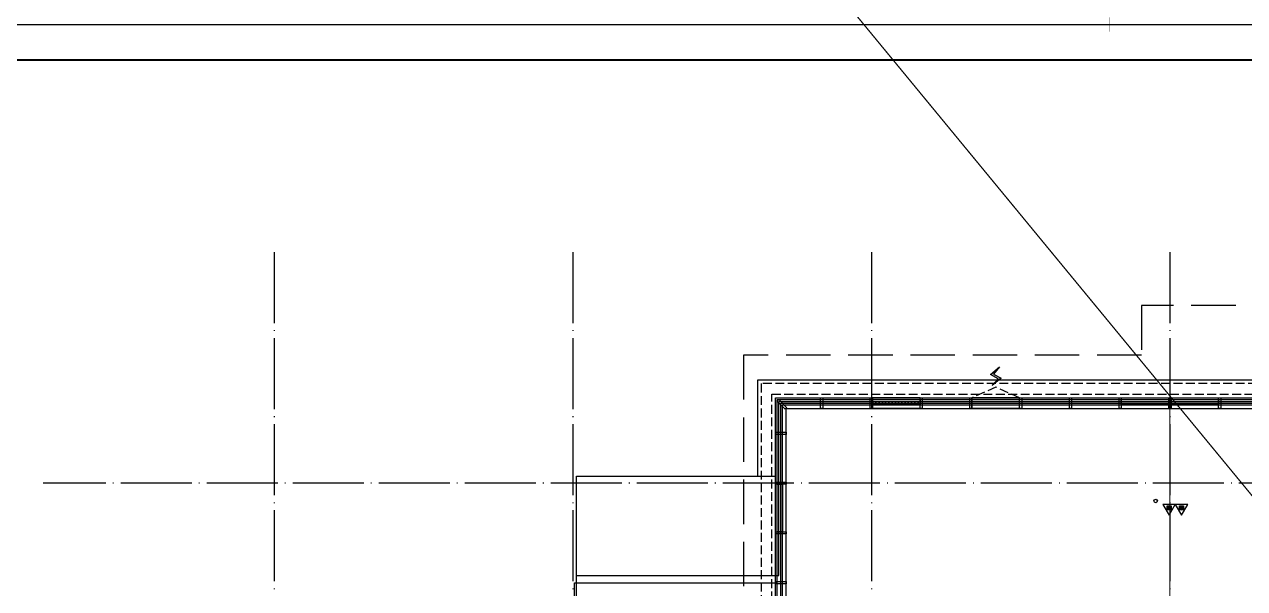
# Model space of a CAD drawing. Extents: x -292644 to 830497, y -12918 to 491457.
# Drawn here: x 104728 to 139057, y 30635 to 46500 of the extents above; entities that cross this region are included whole.
import ezdxf
from ezdxf.xclip import XClip

# ---------------------------------------------------------------- set-up
doc = ezdxf.new("R2010")
doc.units = 0
doc.header["$LTSCALE"] = 1000
doc.header["$MEASUREMENT"] = 0
for name, pattern in [('104-10 轴网$0$DOTE', [2.4200000000000004, 2, -0.2, 0.02, -0.2]), ('8#楼幕墙$0$109-34 轴网$0$L1$0$$AUDIT_BAD_LTYPE1', [0]), ('8#楼幕墙$0$DASH', [0.35, 0.25, -0.1]), ('CENTER2', [1.125, 0.75, -0.125, 0.125, -0.125]), ('X-104 8#10#平面_t3$0$109-34 轴网$0$L1$0$$AUDIT_BAD_LTYPE1', [0]), ('X-104 8#10#平面_t3$0$DASH', [0.35, 0.25, -0.1])]:
    doc.linetypes.add(name, pattern=pattern)
doc.layers.get('0').update_dxf_attribs({"linetype": 'CONTINUOUS'})
doc.layers.get('Defpoints').update_dxf_attribs({"linetype": 'CONTINUOUS'})
for name, color, linetype in [('104-10 轴网$0$A_AXIS-轴线', 36, '104-10 轴网$0$DOTE'), ('8#楼幕墙$0$04-电动窗', 1, 'CONTINUOUS'), ('8#楼幕墙$0$A-C_玻璃幕墙', 140, 'CONTINUOUS'), ('WIRE-消防广播', 2, 'CENTER2'), ('X-104 8#10#平面_t3$0$A-E_楼梯', 171, 'CONTINUOUS'), ('X-104 8#10#平面_t3$0$A-O_分水线', 127, 'CONTINUOUS'), ('X-104 8#10#平面_t3$0$A-O_屋面', 201, 'CONTINUOUS'), ('X-104 8#10#平面_t3$0$A-O_散水', 134, 'CONTINUOUS'), ('X-104 8#10#平面_t3$0$A-SUR_看线', 231, 'CONTINUOUS'), ('X-104 8#10#平面_t3$0$水-消火栓', 41, 'CONTINUOUS')]:
    doc.layers.add(name, color=color, linetype=linetype)
doc.layers.add('8#楼幕墙$0$04-不打印_辅助线', color=165, linetype='CONTINUOUS', plot=False)
doc.layers.add('X-104 8#10#平面_t3$0$04-不打印_辅助线', color=165, linetype='CONTINUOUS', plot=False)
doc.layers.add('X-104 8#10#平面_t3$0$000套内', color=226, linetype='CONTINUOUS', lineweight=30, plot=False)
doc.layers.get('X-104 8#10#平面_t3$0$A-O_分水线').off()

# ---------------------------------------------------------------- blocks, each defined once
blk = doc.blocks.new('图框-A1')
for points, const_width in [([(5.684341886080801e-13, 0), (841.0000000000002, 0), (841.0000000000002, 594), (5.684341886080801e-13, 594)], 0.05), ([(765.9999999999966, 584), (25.00000000000045, 584), (25.00000000000045, 10), (766.0000000000002, 10)], 0.5)]:
    blk.add_lwpolyline(points, close=True, dxfattribs=dict(const_width=const_width))
at = {"const_width": 0.05}
for points in [[(420.5000000000005, 594), (420.5000000000005, 592)], [(420.5000000000005, 0), (420.5000000000005, 2)]]:
    blk.add_lwpolyline(points, dxfattribs=at)
blk = doc.blocks.new('104-10 轴网')
at = {"layer": '104-10 轴网$0$A_AXIS-轴线', "linetype": '104-10 轴网$0$DOTE'}
for p, q in [((120429.5977508623, 40099.99999999988), (120429.5977508621, -6500.000000000178)), ((128829.5977508623, 40099.99999999988), (128829.5977508621, -6500.000000000186)), ((137229.5977508624, 40099.99999999987), (137229.5977508621, -6500.000000000186)), ((145629.5977508624, 40099.99999999987), (145629.5977508621, -6500.000000000186)), ((168929.5977508623, 33599.99999999987), (113929.5977508621, 33599.99999999983))]:
    blk.add_line(p, q, dxfattribs=at)
at = {"layer": 'Defpoints'}
blk.add_lwpolyline([(104379.5977508624, 45500.00000000001), (178479.5977508625, 45499.99999999999), (178479.5977508625, -11900.00000000001), (104379.5977508624, -11899.99999999996)], close=True, dxfattribs=at)
blk = doc.blocks.new('104-8910 结构')
at = {"layer": 'Defpoints'}
blk.add_lwpolyline([(-19000, -118200), (61000, -118200.0000000002), (60999.99999999996, 41799.99999999983), (-19000, 41799.99999999996)], close=True, dxfattribs=at)
blk = doc.blocks.new('X-104 8#10#平面_t3$0$fdhggh')
at = {"layer": 'X-104 8#10#平面_t3$0$04-不打印_辅助线'}
blk.add_lwpolyline([(19449.99996581458, 12899.99956291614), (19449.99996581458, -2650.000437083887), (-2650.000034185417, -2650.000437083858), (-2650.000034185417, 27849.99956291614), (8450.000000000291, 27849.9995629162), (8450.000000000291, 30799.99956291626), (14149.99996581458, 30799.9995629162), (14149.99996581458, 35949.99956291614), (44349.99996581458, 35949.99956291614), (44349.99996581458, 14449.99956291614), (24500.00000000015, 14449.99956291614), (24500.00000000015, 12899.99956291614)], close=True, dxfattribs=at)
blk = doc.blocks.new('8#楼幕墙$0$ii')
blk.add_lwpolyline([(-1339.999257087533, -5.379672802519053e-05), (0.0007429124671034515, -5.379672802519053e-05), (0.0007429124671034515, -150.000053796728), (-1339.999257087533, -150.000053796728)], close=True)
blk = doc.blocks.new('8#楼幕墙$0$$TCHSYS$WIN2D')
for p, q in [((-0.5, 0.5), (0.5, 0.5)), ((-0.5, 0.5), (-0.4999999999999999, -0.5)), ((0.5, 0.5), (0.4999999999999998, -0.5)), ((0.5, 0.1666666666666666), (-0.5, 0.1666666666666666)), ((0.5, -0.1666666666666667), (-0.5, -0.1666666666666667)), ((-0.4999999999999999, -0.5), (0.5, -0.5))]:
    blk.add_line(p, q)
blk = doc.blocks.new('8#楼幕墙$0$开启扇')
at = {"layer": '8#楼幕墙$0$04-电动窗'}
h = blk.add_hatch(color=1, dxfattribs=at)
h.dxf.hatch_style = 1
h.paths.add_polyline_path([(771.2538212353829, 399.4187931009801), (600.4963348774836, 588.0845509109495), (817.000029503055, 705.4227948976622), (568.9130649687795, 925.0510056701896), (737.6166181836743, 715.3361196324695), (521.1129235581029, 597.9978756457567)])
at = {"linetype": '8#楼幕墙$0$DASH'}
blk.add_lwpolyline([(0, 49.99999999714782), (670, 349.9999999971478), (1340, 49.99999999714782)], dxfattribs=at)
at = {"layer": '8#楼幕墙$0$04-电动窗', "color": 1}
blk.add_lwpolyline([(771.2538212353829, 399.4187931009801), (600.4963348774836, 588.0845509109495), (817.000029503055, 705.4227948976622), (568.9130649687795, 925.0510056701896), (737.6166181836743, 715.3361196324695), (521.1129235581029, 597.9978756457567), (771.2538212353829, 399.4187931009801)], close=True, dxfattribs=at)
at = {"xscale": -1340, "yscale": 300, "zscale": 1340, "rotation": 180}
blk.add_blockref('8#楼幕墙$0$$TCHSYS$WIN2D', (670, -100), dxfattribs=at)
blk = doc.blocks.new('8#楼幕墙$0$$WINLIB2D$00000039')
at = {"color": 0}
for points in [[(-0.4999999999983409, 0.5000000000445652), (-0.4999999999999964, -0.4999999999999716)], [(0.5000000000016591, 0.4999999999536158), (-0.4999999999983409, 0.5000000000445652)], [(0.4999999999983338, -0.5000000000463842), (0.4999999999999609, 0.4999999999999432)], [(-0.499999999999428, 0.1666666667124446), (0.500000000000572, 0.1666666666205998)], [(-0.4518745131427302, -0.1666666666260284), (-0.5000000000072298, 0.08358586507802102)], [(-0.3838834764901549, -0.166666666632409), (-0.4479860405916831, 0.1666666667079113)], [(-0.3158924398378069, -0.166666666637866), (-0.3799950039392748, 0.1666666667006353)], [(-0.2479014031851996, -0.166666666645142), (-0.3120039672867243, 0.1666666666951784)], [(-0.1799103665328481, -0.1666666666505989), (-0.2440129306343159, 0.1666666666887977)], [(-0.1119193298802692, -0.1666666666569512), (-0.1760218939817904, 0.1666666666824455)], [(-0.04392829322788927, -0.1666666666633319), (-0.1080308573293216, 0.1666666666760648)], [(0.02406274342471804, -0.1666666666696841), (-0.04003982067680312, 0.1666666666697125)], [(0.09205378007703402, -0.1666666666751411), (0.02795121597557682, 0.1666666666642556)], [(0.1600448167296129, -0.1666666666815217), (0.0959422526280953, 0.1666666666578749)], [(0.2280358533819644, -0.166666666687874), (0.163933289280525, 0.1666666666505989)], [(0.2960268900345753, -0.1666666666942547), (0.231924325933047, 0.1666666666460657)], [(0.3640179266869801, -0.1666666667006069), (0.2999153625854838, 0.166666666639685)], [(0.4320089633395341, -0.1666666667060639), (0.3679063992380058, 0.166666666632409)], [(0.4999999999916831, -0.1666666667115209), (0.4358974358904746, 0.1666666666260568)], [(-0.500000000000572, -0.1666666666214951), (0.499999999999428, -0.1666666667124446)], [(0.4999999999983338, -0.5000000000463842), (-0.5000000000016662, -0.4999999999554348)]]:
    blk.add_lwpolyline(points, dxfattribs=at)
blk = doc.blocks.new('8#楼幕墙')
at = {"layer": '8#楼幕墙$0$04-不打印_辅助线'}
blk.add_lwpolyline([(19400.00000000023, 12900), (19400.00000000023, -2600), (-2599.999999999767, -2599.999999999942), (-2599.999999999767, 27800), (8500.000000000233, 27800.00000000006), (8500.000000000233, 31000.00000000012), (14200.00000000023, 31000.00000000006), (14200.00000000023, 35900), (44300.00000000023, 35900), (44300.00000000023, 14500), (24130.00000000023, 14500), (24130.00000000023, 12900)], close=True, dxfattribs=at)
at = {"layer": '8#楼幕墙$0$A-C_玻璃幕墙'}
for points in [[(13870.00000000012, 29499.99999214173), (14100.00000000023, 29500), (14100.00000000023, 36000), (44400.00000000023, 36000), (44400.00000000023, 14400), (23970.00000000012, 14400)], [(13930.00000000012, 29449.99999214173), (14150.00000000023, 29450), (14150.00000000023, 35950), (44350.00000000023, 35950), (44350.00000000023, 14450), (24030.00000000012, 14450)], [(13930.00000000012, 29299.99999214173), (14300.00000000023, 29300), (14300.00000000023, 35800), (44200.00000000023, 35800), (44200.00000000023, 14600), (24030.00000000012, 14600)], [(13870.00000000012, 29199.99999214173), (14400.00000000023, 29200), (14400.00000000023, 35700), (44100.00000000023, 35700), (44100.00000000023, 14700), (23970.00000000017, 14700)]]:
    blk.add_lwpolyline(points, dxfattribs=at)
for points in [[(14421.21320343588, 35719.25352524268), (14378.78679656459, 35676.8271183715), (14150.00000000035, 35905.61391493585), (14192.42640687141, 35948.04032180703)], [(15369.99999999721, 36000.00000000617), (15429.99999999721, 36000.00000000617), (15429.99999999721, 35700.00000000652), (15369.99999999721, 35700.00000000652)], [(16769.99999999721, 36000.00000000611), (16829.99999999721, 36000.00000000611), (16829.99999999721, 35700.00000000646), (16769.99999999721, 35700.00000000646)], [(18169.99999999721, 36000.00000000611), (18229.99999999721, 36000.00000000611), (18229.99999999721, 35700.00000000646), (18169.99999999721, 35700.00000000646)], [(19569.99999999721, 36000.00000000611), (19629.99999999721, 36000.00000000611), (19629.99999999721, 35700.00000000646), (19569.99999999721, 35700.00000000646)], [(20969.99999999721, 36000.00000000611), (21029.99999999721, 36000.00000000611), (21029.99999999721, 35700.00000000646), (20969.99999999721, 35700.00000000646)], [(22369.99999999721, 36000.00000000611), (22429.99999999721, 36000.00000000611), (22429.99999999721, 35700.0000000064), (22369.99999999721, 35700.0000000064)], [(23769.99999999721, 36000.00000000611), (23829.99999999721, 36000.00000000611), (23829.99999999721, 35700.0000000064), (23769.99999999721, 35700.0000000064)], [(25169.99999999721, 36000.00000000611), (25229.99999999721, 36000.00000000611), (25229.99999999721, 35700.0000000064), (25169.99999999721, 35700.0000000064)], [(26569.99999999721, 36000.00000000611), (26629.99999999721, 36000.00000000611), (26629.99999999721, 35700.0000000064), (26569.99999999721, 35700.0000000064)], [(14100.00000000012, 34970.00000000582), (14100.00000000012, 35030.00000000582), (14399.99999999965, 35030.00000000582), (14399.99999999965, 34970.00000000582)], [(14100.00000000012, 33570.00000000582), (14100.00000000012, 33630.00000000582), (14399.99999999965, 33630.00000000582), (14399.99999999965, 33570.00000000582)], [(14100.00000000012, 32170.00000000576), (14100.00000000012, 32230.00000000576), (14399.99999999965, 32230.00000000576), (14399.99999999965, 32170.00000000576)], [(14100.00000000012, 30770.00000000576), (14100.00000000012, 30830.00000000576), (14399.99999999965, 30830.00000000576), (14399.99999999965, 30770.00000000576)]]:
    blk.add_lwpolyline(points, close=True, dxfattribs=at)
at = {"layer": '8#楼幕墙$0$A-C_玻璃幕墙', "linetype": '8#楼幕墙$0$109-34 轴网$0$L1$0$$AUDIT_BAD_LTYPE1', "xscale": -1}
blk.add_blockref('8#楼幕墙$0$开启扇', (20969.99999999721, 35950.000000006), dxfattribs=at)
at = {"layer": '8#楼幕墙$0$A-C_玻璃幕墙'}
for p in [(18169.99999999721, 35950.000000006), (25169.99999999721, 35950.000000006), (26569.99999999721, 35950.000000006)]:
    blk.add_blockref('8#楼幕墙$0$ii', p, dxfattribs=at)
at = {"layer": '8#楼幕墙$0$A-C_玻璃幕墙', "rotation": 90}
blk.add_blockref('8#楼幕墙$0$ii', (14150.00000002095, 33570.00000000605), dxfattribs=at)
at = {"layer": 'Defpoints', "color": 2, "linetype": '8#楼幕墙$0$109-34 轴网$0$L1$0$$AUDIT_BAD_LTYPE1', "xscale": 1340, "yscale": 300, "zscale": -1340}
blk.add_blockref('8#楼幕墙$0$$WINLIB2D$00000039', (17499.99999999721, 35850.06370934914), dxfattribs=at)
blk = doc.blocks.new('X-104 8#10#平面_t3$0$$TWTSYS$00000546')
h = blk.add_hatch()
h.set_pattern_fill('ANSI31', color=256, scale=200, style=0)
h.set_pattern_definition([(45, (-38543.80223862439, -6670.830405693208), (-17.67766952966369, 17.67766952966369), [])])
h.paths.add_polyline_path([(-64.92232553117356, 173.7449990885525), (64.922325531159, 173.7449990885525), (64.922325531159, 43.90034802621994), (-64.92232553117356, 43.90034802621994)])
for points in [[(0, 343.6163707387423), (-198.3870041439732, 0), (198.3870041439732, 0)], [(-64.92232553117356, 173.7449990885525), (64.922325531159, 173.7449990885525), (64.922325531159, 43.90034802621994), (-64.92232553117356, 43.90034802621994)]]:
    blk.add_lwpolyline(points, close=True)
blk = doc.blocks.new('X-104 8#10#平面_t3$0$A$C46662BA1')
at = {"layer": 'X-104 8#10#平面_t3$0$水-消火栓'}
blk.add_circle((136556.9507218331, 33099.99999999959), 50, dxfattribs=at)
at = {"layer": 'X-104 8#10#平面_t3$0$水-消火栓', "xscale": 0.88, "yscale": 0.88, "zscale": 0.88, "rotation": 179.9999999999992}
for p in [(136932.3701581861, 32999.99999999959), (137281.5312854796, 32999.99999999959)]:
    blk.add_blockref('X-104 8#10#平面_t3$0$$TWTSYS$00000546', p, dxfattribs=at)
blk = doc.blocks.new('X-104 8#10#平面_t3')
at = {"linetype": 'X-104 8#10#平面_t3$0$109-34 轴网$0$L1$0$$AUDIT_BAD_LTYPE1'}
blk.add_lwpolyline([(177306.9507218329, 46500.00000000003), (177306.9507218329, -12899.99999999997), (93206.95072183292, -12899.99999999994), (93206.95072183292, 46500.00000000003)], close=True, dxfattribs=at)
at = {"layer": 'X-104 8#10#平面_t3$0$000套内'}
blk.add_lwpolyline([(136856.9507218297, 24949.9983616368), (132206.9507218342, 24949.9983616368), (132206.9507218342, 26049.99836163694), (128306.9507218213, 26049.99836163694), (128306.950721821, 27149.99836950112), (126006.9507218276, 27149.99836951197), (126006.9507218671, 35849.99836952289), (156006.9507218297, 35850.49240803023), (156006.9507218327, 14550.98644622325), (137256.9509935203, 14550.49240771562), (136706.9507218331, 14550.49240771562), (136706.950721833, 22049.99836163188), (136856.9507218297, 22049.99836163188)], close=True, dxfattribs=at)
at = {"layer": 'X-104 8#10#平面_t3$0$A-E_楼梯', "linetype": 'X-104 8#10#平面_t3$0$109-34 轴网$0$L1$0$$AUDIT_BAD_LTYPE1'}
for p, q in [((120256.950721833, 29499.99999999985), (120256.9512229057, 33799.99956291582)), ((120256.9512229057, 33799.99956291582), (125856.9512229201, 33799.9979246564)), ((120256.9512229056, 30799.99956291582), (125856.9512229201, 30799.9979246564))]:
    blk.add_line(p, q, dxfattribs=at)
at = {"layer": 'X-104 8#10#平面_t3$0$A-O_屋面', "linetype": 'X-104 8#10#平面_t3$0$DASH', "ltscale": 5}
blk.add_lwpolyline([(154556.950721833, 38599.99999999971), (136156.950721833, 38599.99999999971), (136156.950721833, 37199.99999999971), (124956.950721833, 37199.99999999971), (124956.950721833, 30199.99999999971), (119356.950721833, 30199.99999999971), (119356.9507218294, 28799.99999999808), (108156.950721833, 28799.99999999971), (108156.950721833, 17599.99999999971), (106756.950721833, 17599.99999999974), (106756.9507218329, -3603.639836526272), (106756.9507218329, -3600.000000000291), (120956.9507218329, -3600.000000000291), (120956.9507229977, -2699.999986043171), (131256.9507218296, -2699.999986043025), (131256.9507440771, -800.000000000291), (132156.950721833, -800.000000000291), (132156.950721833, 11799.99999999971), (139156.950721833, 11799.99999999968)], dxfattribs=at)
at = {"layer": 'X-104 8#10#平面_t3$0$A-O_散水'}
blk.add_lwpolyline([(125856.9512229028, 33799.9979246564), (125856.9507218301, 35999.99836951931), (156156.9507218301, 35999.99836951931), (156156.9507560156, 14399.99760533168), (136256.9507218328, 14399.99760533168), (136256.9507218328, 13899.99760533168), (156656.9507568069, 13899.99760533168), (156656.9507210388, 36499.99836951931), (125356.9507218301, 36499.99836951931), (125356.9512229028, 33799.99807092955), (125856.9512229028, 33799.9979246564)], dxfattribs=at)
at = {"layer": 'X-104 8#10#平面_t3$0$A-O_散水', "linetype": 'X-104 8#10#平面_t3$0$DASH'}
blk.add_lwpolyline([(125756.9507218365, 29599.99995612782), (125756.9507218301, 36099.99836951931), (156256.9507216718, 36099.99836951931), (156256.9507561739, 14299.99760533168), (131356.95072183, 14299.99760533168), (131356.95072183, 13999.99760533168), (156556.9507566487, 13999.99760533168), (156556.950721197, 36399.99836951931), (125456.9507218301, 36399.99836951931), (125456.9507218365, 29600.00004389173)], close=True, dxfattribs=at)
at = {"layer": 'X-104 8#10#平面_t3$0$A-SUR_看线', "linetype": 'X-104 8#10#平面_t3$0$DASH', "ltscale": 2, "const_width": 30}
blk.add_lwpolyline([(136956.9507218331, 25549.99999999956), (136956.950721833, 35699.99999999985)], dxfattribs=at)
at = {"linetype": 'X-104 8#10#平面_t3$0$109-34 轴网$0$L1$0$$AUDIT_BAD_LTYPE1'}
ref = blk.add_blockref('8#楼幕墙', (111756.9507218327, -1.455191522836685e-10), dxfattribs=at)
XClip(ref).set_block_clipping_path([(-18549.999999999476, -12899.999999999882), (65550.0000000003, 284100.0000000003)])
blk.add_blockref('X-104 8#10#平面_t3$0$fdhggh', (111756.9507218327, -2.91038304567337e-10), dxfattribs=at)
at = {"xscale": 100, "yscale": 100, "zscale": 100}
for p in [(93206.95072183316, 46500.00000000009), (93206.95072183292, -12899.99999999994)]:
    blk.add_blockref('图框-A1', p, dxfattribs=at)
at = {"linetype": 'X-104 8#10#平面_t3$0$109-34 轴网$0$L1$0$$AUDIT_BAD_LTYPE1'}
ref = blk.add_blockref('104-10 轴网', (-8672.647029029395, 2.91038304567337e-11), dxfattribs=at)
XClip(ref).set_block_clipping_path([(104379.59775086239, -11899.999999999955), (178479.5977508624, 45500.000000000044)])
ref = blk.add_blockref('104-8910 结构', (153886.9507218331, -72700.0000000005), dxfattribs=dict(at, rotation=180))
XClip(ref).set_block_clipping_path([(-15919.999999999593, -118200.00000000006), (58180.00000000029, -60800.00000000007)])
at = {"layer": 'X-104 8#10#平面_t3$0$A-O_分水线', "linetype": 'X-104 8#10#平面_t3$0$109-34 轴网$0$L1$0$$AUDIT_BAD_LTYPE1'}
blk.add_blockref('X-104 8#10#平面_t3$0$A$C46662BA1', (0, -2.91038304567337e-11), dxfattribs=at)

msp = doc.modelspace()

# ---------------------------------------------------------------- linework, layer by layer
at = {"layer": 'WIRE-消防广播', "linetype": 'CENTER2', "const_width": 35}
msp.add_lwpolyline([(79451.37269559587, 105811.5660350273), (177306.950721833, -12900.00000000003)], dxfattribs=at)

# ---------------------------------------------------------------- block references
msp.add_blockref('X-104 8#10#平面_t3', (0, 0))

doc.saveas('drawing.dxf')
